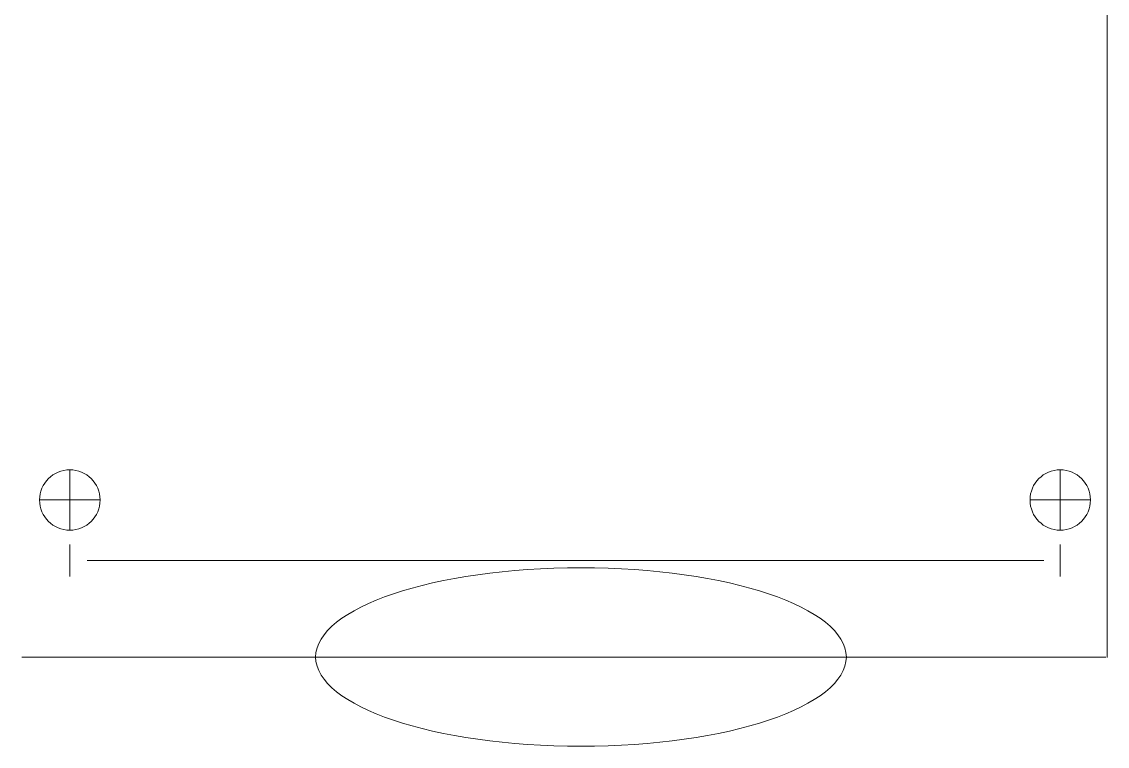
# Model space of a CAD drawing. Header units: millimetres. Extents: x -242231 to 419123, y -2399 to 525285.
# Drawn here: x -24091 to -20834, y 48628 to 50804 of the extents above; entities that cross this region are included whole.
import ezdxf

# ---------------------------------------------------------------- set-up
doc = ezdxf.new("R2010")
doc.units = ezdxf.units.MM
doc.layers.add('R-635 Töfluteikning', color=7, linetype='Continuous', lineweight=15)

msp = doc.modelspace()

# ---------------------------------------------------------------- linework, layer by layer
at = {"layer": 'R-635 Töfluteikning'}
for p, q in [((-20833.552, 52979.316), (-20833.552, 48895.441)), ((-23946.395, 49277.258), (-23946.395, 49458.662)), ((-20974.738, 49277.258), (-20974.738, 49458.662)), ((-23855.693, 49367.96), (-24037.097, 49367.96)), ((-21065.44, 49367.96), (-20884.036, 49367.96)), ((-23946.395, 49234.325), (-23946.395, 49138.566)), ((-20974.738, 49234.325), (-20974.738, 49138.566)), ((-21023.482, 49186.777), (-23894.127, 49186.556)), ((-21121.206, 49186.556), (-23894.127, 49186.556)), ((-20838.212, 48896.539), (-24090.77, 48896.539))]:
    msp.add_line(p, q, dxfattribs=at)
for centre in [(-23946.395, 49367.96), (-20974.738, 49367.96)]:
    msp.add_circle(centre, 90.702, dxfattribs=at)
msp.add_ellipse((-22412.662, 48896.539), major_axis=(-796.161, 0), ratio=0.33670886, dxfattribs=at)

doc.saveas('drawing.dxf')
